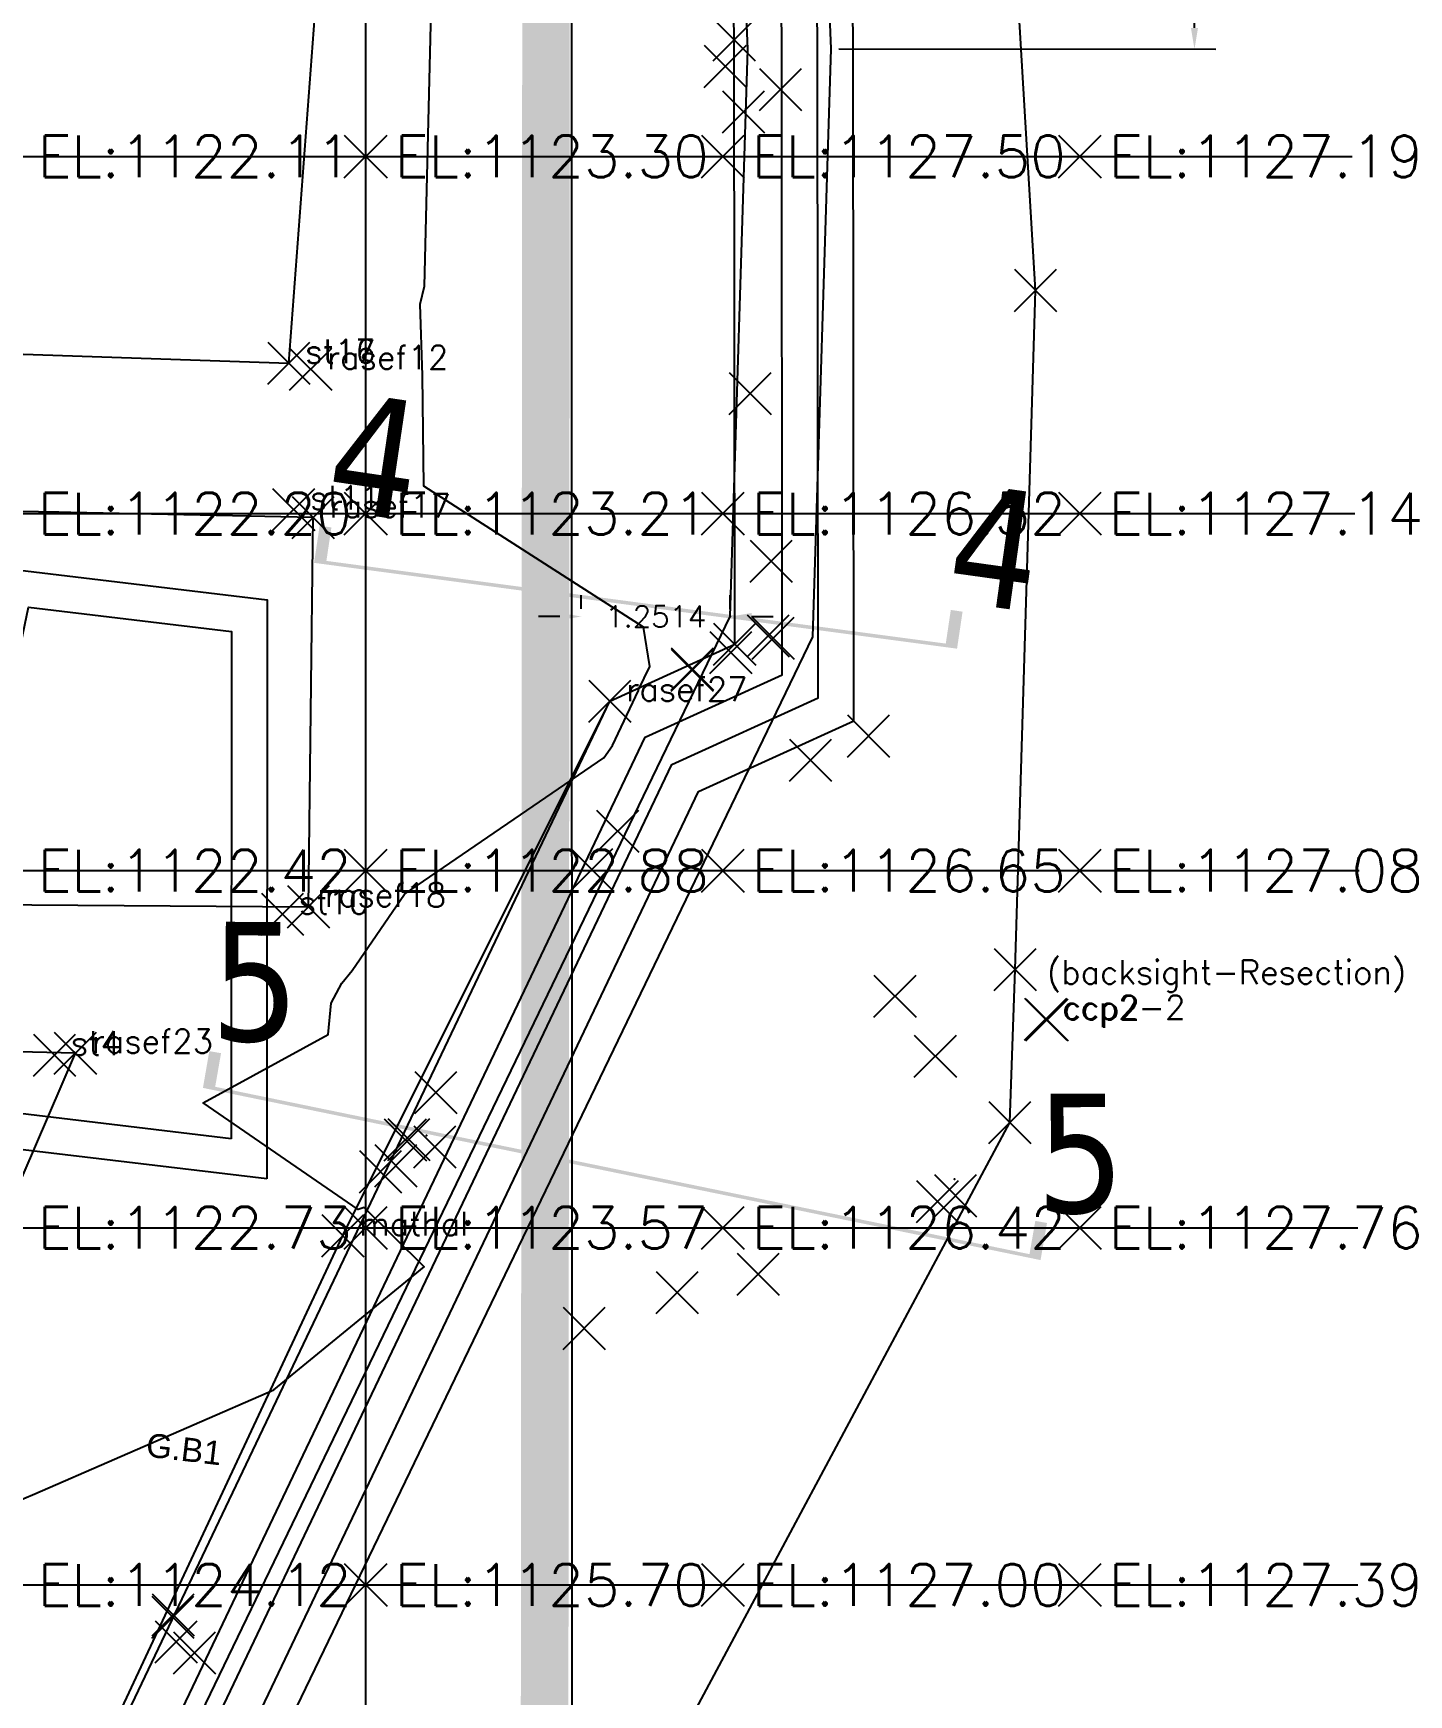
# Model space of a CAD drawing. Header units: metres. Extents: x -212 to 353974, y -37 to 356021.
# Drawn here: x 353803.37 to 353814.93, y 355927.13 to 355941.08 of the extents above; entities that cross this region are included whole.
import ezdxf
from ezdxf.enums import TextEntityAlignment as Align
from ezdxf.lldxf.tags import DXFTag

# ---------------------------------------------------------------- set-up
doc = ezdxf.new("R2010")
doc.units = ezdxf.units.M
for name, color, linetype in [('C-TOPO-MINR', 8, 'Continuous'), ('C-TOPO-TEXT', 7, 'Continuous'), ('Obs.ts.td2', 7, 'Continuous'), ('Obs.ts.td2_Mark', 7, 'Continuous'), ('Obs.ts.td2_point_desc_Mark', 7, 'Continuous'), ('P-R-WPUS', 4, 'DRAIN_PIPE'), ('S-S-BEARING WALL HATCH', 250, 'Continuous'), ('S-SYMPOLS', 6, 'Continuous'), ('S-TEXT- BEAMS', 7, 'Continuous'), ('Survey.td2', 7, 'Continuous'), ('V-NODE', 1, 'Continuous')]:
    doc.layers.add(name, color=color, linetype=linetype)
doc.styles.add('ARIAL', font='arial.ttf')
doc.styles.get("Standard").update_dxf_attribs({"font": 'simplex.shx'})
doc.styles.add('Tohama', font='tahoma.ttf')
tags = doc.linetypes.add('DRAIN_PIPE', pattern='A,0.5,-0.2,["D",Standard,S=0.1,R=0,X=-0.1,Y=-0.05],-0.2', length=0.9).pattern_tags.tags
tags[6] = DXFTag(74, 10)
doc.dimstyles.get("Standard").update_dxf_attribs({"dimtxt": 0.18, "dimasz": 0.18, "dimexe": 0.18, "dimexo": 0.0625, "dimgap": 0.09, "dimtad": 0, "dimtih": 1, "dimtoh": 1, "dimdec": 4, "dimzin": 0, "dimdsep": 46, "dimtxsty": 'Standard', "dimcen": 0.09, "dimadec": 0, "dimazin": 0, "dimtfac": 1, "dimtdec": 4, "dimtofl": 0, "dimtmove": 0, "dimatfit": 3, "dimfxl": 1, "dimtolj": 1, "dimtzin": 0, "dimarcsym": 0})

# ---------------------------------------------------------------- blocks, each defined once
blk = doc.blocks.new('*U1')
at = {"color": 0, "linetype": 'ByBlock', "lineweight": -2, "transparency": 16777216}
for p, q in [((-0.707, -0.707), (0.707, 0.707)), ((-0.707, 0.707), (0.707, -0.707))]:
    blk.add_line(p, q, dxfattribs=at)
blk = doc.blocks.new('*U144', base_point=(353811.7928, 355938.9237, 1127.1617))
at = {"layer": 'V-NODE', "lineweight": -2, "xscale": 0.25, "yscale": 0.25, "zscale": 0.25}
blk.add_blockref('*U1', (353811.7928, 355938.9237, 1127.1617), dxfattribs=at)
blk = doc.blocks.new('*U145', base_point=(353811.6216, 355933.2178, 1127.0802))
at = {"layer": 'V-NODE', "lineweight": -2, "xscale": 0.25, "yscale": 0.25, "zscale": 0.25}
blk.add_blockref('*U1', (353811.6216, 355933.2178, 1127.0802), dxfattribs=at)
blk = doc.blocks.new('*U146', base_point=(353811.5772, 355931.9329, 1127.1655))
at = {"layer": 'V-NODE', "lineweight": -2, "xscale": 0.25, "yscale": 0.25, "zscale": 0.25}
blk.add_blockref('*U1', (353811.5772, 355931.9329, 1127.1655), dxfattribs=at)
blk = doc.blocks.new('*U204', base_point=(353810.391, 355935.1797, 1127.2435))
at = {"layer": 'V-NODE', "lineweight": -2, "xscale": 0.25, "yscale": 0.25, "zscale": 0.25}
blk.add_blockref('*U1', (353810.391, 355935.1797, 1127.2435), dxfattribs=at)
blk = doc.blocks.new('*U205', base_point=(353809.9036, 355934.9765, 1127.2436))
at = {"layer": 'V-NODE', "lineweight": -2, "xscale": 0.25, "yscale": 0.25, "zscale": 0.25}
blk.add_blockref('*U1', (353809.9036, 355934.9765, 1127.2436), dxfattribs=at)
blk = doc.blocks.new('*U206', base_point=(353809.5484, 355936.0209, 1127.6139))
at = {"layer": 'V-NODE', "lineweight": -2, "xscale": 0.25, "yscale": 0.25, "zscale": 0.25}
blk.add_blockref('*U1', (353809.5484, 355936.0209, 1127.6139), dxfattribs=at)
blk = doc.blocks.new('*U207', base_point=(353809.5895, 355936.0021, 1127.5776))
at = {"layer": 'V-NODE', "lineweight": -2, "xscale": 0.25, "yscale": 0.25, "zscale": 0.25}
blk.add_blockref('*U1', (353809.5895, 355936.0021, 1127.5776), dxfattribs=at)
blk = doc.blocks.new('*U208', base_point=(353809.5726, 355936.6483, 1127.57))
at = {"layer": 'V-NODE', "lineweight": -2, "xscale": 0.25, "yscale": 0.25, "zscale": 0.25}
blk.add_blockref('*U1', (353809.5726, 355936.6483, 1127.57), dxfattribs=at)
blk = doc.blocks.new('*U209', base_point=(353809.3395, 355940.4236, 1127.7491))
at = {"layer": 'V-NODE', "lineweight": -2, "xscale": 0.25, "yscale": 0.25, "zscale": 0.25}
blk.add_blockref('*U1', (353809.3395, 355940.4236, 1127.7491), dxfattribs=at)
blk = doc.blocks.new('*U210', base_point=(353809.6515, 355940.6113, 1127.6364))
at = {"layer": 'V-NODE', "lineweight": -2, "xscale": 0.25, "yscale": 0.25, "zscale": 0.25}
blk.add_blockref('*U1', (353809.6515, 355940.6113, 1127.6364), dxfattribs=at)
blk = doc.blocks.new('*U234', base_point=(353809.2609, 355941.0275, 1127.3564))
at = {"layer": 'V-NODE', "lineweight": -2, "xscale": 0.25, "yscale": 0.25, "zscale": 0.25}
blk.add_blockref('*U1', (353809.2609, 355941.0275, 1127.3564), dxfattribs=at)
blk = doc.blocks.new('*U235', base_point=(353809.1873, 355940.8055, 1127.3551))
at = {"layer": 'V-NODE', "lineweight": -2, "xscale": 0.25, "yscale": 0.25, "zscale": 0.25}
blk.add_blockref('*U1', (353809.1873, 355940.8055, 1127.3551), dxfattribs=at)
blk = doc.blocks.new('*U236', base_point=(353809.3954, 355938.0579, 1127.7183))
at = {"layer": 'V-NODE', "lineweight": -2, "xscale": 0.25, "yscale": 0.25, "zscale": 0.25}
blk.add_blockref('*U1', (353809.3954, 355938.0579, 1127.7183), dxfattribs=at)
blk = doc.blocks.new('*U237', base_point=(353809.2661, 355935.9506, 1127.6733))
at = {"layer": 'V-NODE', "lineweight": -2, "xscale": 0.25, "yscale": 0.25, "zscale": 0.25}
blk.add_blockref('*U1', (353809.2661, 355935.9506, 1127.6733), dxfattribs=at)
blk = doc.blocks.new('*U238', base_point=(353809.233, 355935.8819, 1127.6572))
at = {"layer": 'V-NODE', "lineweight": -2, "xscale": 0.25, "yscale": 0.25, "zscale": 0.25}
blk.add_blockref('*U1', (353809.233, 355935.8819, 1127.6572), dxfattribs=at)
blk = doc.blocks.new('*U239', base_point=(353808.9081, 355935.7327, 1126.2094))
at = {"layer": 'V-NODE', "lineweight": -2, "xscale": 0.25, "yscale": 0.25, "zscale": 0.25}
blk.add_blockref('*U1', (353808.9081, 355935.7327, 1126.2094), dxfattribs=at)
blk = doc.blocks.new('*U240', base_point=(353808.91, 355935.7431, 1126.2146))
at = {"layer": 'V-NODE', "lineweight": -2, "xscale": 0.25, "yscale": 0.25, "zscale": 0.25}
blk.add_blockref('*U1', (353808.91, 355935.7431, 1126.2146), dxfattribs=at)
blk = doc.blocks.new('*U241', base_point=(353808.2826, 355934.3812, 1126.2718))
at = {"layer": 'V-NODE', "lineweight": -2, "xscale": 0.25, "yscale": 0.25, "zscale": 0.25}
blk.add_blockref('*U1', (353808.2826, 355934.3812, 1126.2718), dxfattribs=at)
blk = doc.blocks.new('*U242', base_point=(353808.0658, 355934.0591, 1126.3212))
at = {"layer": 'V-NODE', "lineweight": -2, "xscale": 0.25, "yscale": 0.25, "zscale": 0.25}
blk.add_blockref('*U1', (353808.0658, 355934.0591, 1126.3212), dxfattribs=at)
blk = doc.blocks.new('*U243', base_point=(353806.7547, 355932.1844, 1126.272))
at = {"layer": 'V-NODE', "lineweight": -2, "xscale": 0.25, "yscale": 0.25, "zscale": 0.25}
blk.add_blockref('*U1', (353806.7547, 355932.1844, 1126.272), dxfattribs=at)
blk = doc.blocks.new('*U244', base_point=(353806.4992, 355931.7885, 1126.1866))
at = {"layer": 'V-NODE', "lineweight": -2, "xscale": 0.25, "yscale": 0.25, "zscale": 0.25}
blk.add_blockref('*U1', (353806.4992, 355931.7885, 1126.1866), dxfattribs=at)
blk = doc.blocks.new('*U245', base_point=(353806.5276, 355931.7909, 1126.2052))
at = {"layer": 'V-NODE', "lineweight": -2, "xscale": 0.25, "yscale": 0.25, "zscale": 0.25}
blk.add_blockref('*U1', (353806.5276, 355931.7909, 1126.2052), dxfattribs=at)
blk = doc.blocks.new('*U246', base_point=(353806.7464, 355931.7289, 1126.1852))
at = {"layer": 'V-NODE', "lineweight": -2, "xscale": 0.25, "yscale": 0.25, "zscale": 0.25}
blk.add_blockref('*U1', (353806.7464, 355931.7289, 1126.1852), dxfattribs=at)
blk = doc.blocks.new('*U247', base_point=(353806.42, 355931.5707, 1125.6579))
at = {"layer": 'V-NODE', "lineweight": -2, "xscale": 0.25, "yscale": 0.25, "zscale": 0.25}
blk.add_blockref('*U1', (353806.42, 355931.5707, 1125.6579), dxfattribs=at)
blk = doc.blocks.new('*U248', base_point=(353806.2893, 355931.5201, 1125.6336))
at = {"layer": 'V-NODE', "lineweight": -2, "xscale": 0.25, "yscale": 0.25, "zscale": 0.25}
blk.add_blockref('*U1', (353806.2893, 355931.5201, 1125.6336), dxfattribs=at)
blk = doc.blocks.new('*U249', base_point=(353804.5484, 355927.7967, 1125.6386))
at = {"layer": 'V-NODE', "lineweight": -2, "xscale": 0.25, "yscale": 0.25, "zscale": 0.25}
blk.add_blockref('*U1', (353804.5484, 355927.7967, 1125.6386), dxfattribs=at)
blk = doc.blocks.new('*U250', base_point=(353804.5445, 355927.7783, 1125.6448))
at = {"layer": 'V-NODE', "lineweight": -2, "xscale": 0.25, "yscale": 0.25, "zscale": 0.25}
blk.add_blockref('*U1', (353804.5445, 355927.7783, 1125.6448), dxfattribs=at)
blk = doc.blocks.new('*U251', base_point=(353804.7267, 355927.4773, 1125.4253))
at = {"layer": 'V-NODE', "lineweight": -2, "xscale": 0.25, "yscale": 0.25, "zscale": 0.25}
blk.add_blockref('*U1', (353804.7267, 355927.4773, 1125.4253), dxfattribs=at)
blk = doc.blocks.new('*U252', base_point=(353804.5727, 355927.5699, 1125.0942))
at = {"layer": 'V-NODE', "lineweight": -2, "xscale": 0.25, "yscale": 0.25, "zscale": 0.25}
blk.add_blockref('*U1', (353804.5727, 355927.5699, 1125.0942), dxfattribs=at)
blk = doc.blocks.new('*U271', base_point=(353808.001, 355930.2043, 1126.2101))
at = {"layer": 'V-NODE', "lineweight": -2, "xscale": 0.25, "yscale": 0.25, "zscale": 0.25}
blk.add_blockref('*U1', (353808.001, 355930.2043, 1126.2101), dxfattribs=at)
blk = doc.blocks.new('*U272', base_point=(353808.7822, 355930.5055, 1126.3197))
at = {"layer": 'V-NODE', "lineweight": -2, "xscale": 0.25, "yscale": 0.25, "zscale": 0.25}
blk.add_blockref('*U1', (353808.7822, 355930.5055, 1126.3197), dxfattribs=at)
blk = doc.blocks.new('*U273', base_point=(353809.4636, 355930.6585, 1126.4679))
at = {"layer": 'V-NODE', "lineweight": -2, "xscale": 0.25, "yscale": 0.25, "zscale": 0.25}
blk.add_blockref('*U1', (353809.4636, 355930.6585, 1126.4679), dxfattribs=at)
blk = doc.blocks.new('*U274', base_point=(353810.952, 355932.4903, 1127.0932))
at = {"layer": 'V-NODE', "lineweight": -2, "xscale": 0.25, "yscale": 0.25, "zscale": 0.25}
blk.add_blockref('*U1', (353810.952, 355932.4903, 1127.0932), dxfattribs=at)
blk = doc.blocks.new('*U275', base_point=(353810.613, 355932.9939, 1127.1465))
at = {"layer": 'V-NODE', "lineweight": -2, "xscale": 0.25, "yscale": 0.25, "zscale": 0.25}
blk.add_blockref('*U1', (353810.613, 355932.9939, 1127.1465), dxfattribs=at)
blk = doc.blocks.new('*U276', base_point=(353810.9705, 355931.2691, 1127.8021))
at = {"layer": 'V-NODE', "lineweight": -2, "xscale": 0.25, "yscale": 0.25, "zscale": 0.25}
blk.add_blockref('*U1', (353810.9705, 355931.2691, 1127.8021), dxfattribs=at)
blk = doc.blocks.new('*U277', base_point=(353811.1206, 355931.3188, 1127.8093))
at = {"layer": 'V-NODE', "lineweight": -2, "xscale": 0.25, "yscale": 0.25, "zscale": 0.25}
blk.add_blockref('*U1', (353811.1206, 355931.3188, 1127.8093), dxfattribs=at)
blk = doc.blocks.new('*U917', base_point=(353803.5516, 355932.4997, 1122.5971))
at = {"layer": 'V-NODE', "lineweight": -2, "xscale": 0.25, "yscale": 0.25, "zscale": 0.25}
blk.add_blockref('*U1', (353803.5516, 355932.4997, 1122.5971), dxfattribs=at)
blk = doc.blocks.new('*U923', base_point=(353805.4666, 355933.6838, 1122.5696))
at = {"layer": 'V-NODE', "lineweight": -2, "xscale": 0.25, "yscale": 0.25, "zscale": 0.25}
blk.add_blockref('*U1', (353805.4666, 355933.6838, 1122.5696), dxfattribs=at)
blk = doc.blocks.new('*U924', base_point=(353805.561, 355937.0829, 1122.5533))
at = {"layer": 'V-NODE', "lineweight": -2, "xscale": 0.25, "yscale": 0.25, "zscale": 0.25}
blk.add_blockref('*U1', (353805.561, 355937.0829, 1122.5533), dxfattribs=at)
blk = doc.blocks.new('*U929', base_point=(353805.5212, 355938.3119, 1122.5179))
at = {"layer": 'V-NODE', "lineweight": -2, "xscale": 0.25, "yscale": 0.25, "zscale": 0.25}
blk.add_blockref('*U1', (353805.5212, 355938.3119, 1122.5179), dxfattribs=at)
blk = doc.blocks.new('*U930', base_point=(353805.5195, 355938.3111, 1122.5179))
at = {"layer": 'V-NODE', "lineweight": -2, "xscale": 0.25, "yscale": 0.25, "zscale": 0.25}
blk.add_blockref('*U1', (353805.5195, 355938.3111, 1122.5179), dxfattribs=at)
blk = doc.blocks.new('*U956', base_point=(353805.7035, 355938.2611, 1122.7299))
at = {"layer": 'V-NODE', "lineweight": -2, "xscale": 0.25, "yscale": 0.25, "zscale": 0.25}
blk.add_blockref('*U1', (353805.7035, 355938.2611, 1122.7299), dxfattribs=at)
blk = doc.blocks.new('*U961', base_point=(353805.7249, 355937.0147, 1122.7411))
at = {"layer": 'V-NODE', "lineweight": -2, "xscale": 0.25, "yscale": 0.25, "zscale": 0.25}
blk.add_blockref('*U1', (353805.7249, 355937.0147, 1122.7411), dxfattribs=at)
blk = doc.blocks.new('*U962', base_point=(353805.6858, 355933.7462, 1122.8119))
at = {"layer": 'V-NODE', "lineweight": -2, "xscale": 0.25, "yscale": 0.25, "zscale": 0.25}
blk.add_blockref('*U1', (353805.6858, 355933.7462, 1122.8119), dxfattribs=at)
blk = doc.blocks.new('*U967', base_point=(353803.7264, 355932.5161, 1122.8199))
at = {"layer": 'V-NODE', "lineweight": -2, "xscale": 0.25, "yscale": 0.25, "zscale": 0.25}
blk.add_blockref('*U1', (353803.7264, 355932.5161, 1122.8199), dxfattribs=at)
blk = doc.blocks.new('*U971', base_point=(353808.2168, 355935.473, 1122.8254))
at = {"layer": 'V-NODE', "lineweight": -2, "xscale": 0.25, "yscale": 0.25, "zscale": 0.25}
blk.add_blockref('*U1', (353808.2168, 355935.473, 1122.8254), dxfattribs=at)
blk = doc.blocks.new('*U977', base_point=(353805.9745, 355930.9827, 1122.8781))
at = {"layer": 'V-NODE', "lineweight": -2, "xscale": 0.25, "yscale": 0.25, "zscale": 0.25}
blk.add_blockref('*U1', (353805.9745, 355930.9827, 1122.8781), dxfattribs=at)
blk = doc.blocks.new('*U982', base_point=(353811.89, 355932.796, 1127.05))
at = {"layer": 'V-NODE', "lineweight": -2, "xscale": 0.25, "yscale": 0.25, "zscale": 0.25}
blk.add_blockref('*U1', (353811.89, 355932.796, 1127.05), dxfattribs=at)
blk = doc.blocks.new('*U983', base_point=(353811.8791, 355932.8003, 1126.6411))
at = {"layer": 'V-NODE', "lineweight": -2, "xscale": 0.25, "yscale": 0.25, "zscale": 0.25}
blk.add_blockref('*U1', (353811.8791, 355932.8003, 1126.6411), dxfattribs=at)
blk = doc.blocks.new('*D1145')
at = {"color": 0, "lineweight": -2, "transparency": 16777216}
for p, q in [((353808.072, 355976.125), (353813.345, 355976.119)), ((353813.165, 355975.94), (353813.148, 355958.9)), ((353813.129, 355941.129), (353813.147, 355958.17)), ((353810.14, 355940.953), (353813.309, 355940.949))]:
    blk.add_line(p, q, dxfattribs=at)
at = {"color": 0, "transparency": 16777216}
for points in [[(353813.135, 355975.94), (353813.195, 355975.94), (353813.165, 355976.12)], [(353813.099, 355941.129), (353813.159, 355941.129), (353813.129, 355940.949)]]:
    blk.add_solid(points, dxfattribs=at)
at = {"color": 5, "transparency": 16777216, "insert": (353813.147, 355958.535), "char_height": 0.55, "attachment_point": 5}
blk.add_mtext('\\A1;35.1702', dxfattribs=at)
blk = doc.blocks.new('*D1148')
at = {"color": 0, "lineweight": -2, "transparency": 16777216}
for p, q in [((353807.977, 355936.247), (353807.977, 355936.364)), ((353809.228, 355936.246), (353809.228, 355936.363)), ((353807.797, 355936.184), (353807.617, 355936.184)), ((353809.408, 355936.183), (353809.588, 355936.183))]:
    blk.add_line(p, q, dxfattribs=at)
at = {"color": 0, "transparency": 16777216}
for points in [[(353807.797, 355936.214), (353807.797, 355936.154), (353807.977, 355936.184)], [(353809.408, 355936.213), (353809.408, 355936.153), (353809.228, 355936.183)]]:
    blk.add_solid(points, dxfattribs=at)
at = {"color": 0, "transparency": 16777216, "insert": (353808.603, 355936.184), "char_height": 0.18, "attachment_point": 5}
blk.add_mtext('\\A1;1.2514', dxfattribs=at)

msp = doc.modelspace()

# ---------------------------------------------------------------- hatches: boundary and pattern name
at = {"layer": 'S-S-BEARING WALL HATCH'}
h = msp.add_hatch(color=256, dxfattribs=at)
h.dxf.hatch_style = 1
h.paths.add_polyline_path([(353807.46843, 355926.05083), (353807.86843, 355926.05045), (353807.9098, 355976.03618), (353801.11524, 355976.84743), (353801.07967, 355976.54955), (353807.50959, 355975.78183)])

# ---------------------------------------------------------------- linework, layer by layer
at = {"color": 7, "true_color": 0xffffff}
for p, q in [((353806.16579, 355918.50929, 1117.80735), (353806.16579, 355980.7519, 1121.68899)), ((353771.79156, 355940.04908, 1117.51445), (353814.45299, 355940.04908, 1130.30959)), ((353772.47558, 355937.04908, 1117.7196), (353814.47718, 355937.04908, 1130.31684)), ((353773.1596, 355934.04908, 1117.92476), (353814.51346, 355934.04908, 1130.32772)), ((353773.84361, 355931.04908, 1118.12991), (353814.50137, 355931.04908, 1130.3241)), ((353774.52763, 355928.04908, 1118.33506), (353814.50137, 355928.04908, 1130.3241))]:
    msp.add_line(p, q, dxfattribs=at)
at = {"color": 3, "elevation": 1122.6237}
msp.add_lwpolyline([(353802.40892, 355929.66842), (353800.05302, 355923.98442), (353798.95544, 355921.43629), (353798.37169, 355920.08105), (353797.87481, 355917.62718), (353798.72105, 355914.27362), (353799.69808, 355913.33266), (353803.65205, 355916.74323), (353805.93102, 355921.30639), (353808.23619, 355925.688), (353811.57722, 355931.93288), (353811.62164, 355933.21776), (353811.79283, 355938.92371), (353811.31452, 355946.97907), (353811.28212, 355954.63097), (353812.12652, 355976.01194), (353813.14102, 355978.94756), (353812.99855, 355981.85478), (353812.12789, 355983.60794), (353808.90691, 355985.91625), (353798.49971, 355987.04219), (353791.68017, 355988.31221)], dxfattribs=at)
at = {"color": 4}
msp.add_lwpolyline([(353807.89031, 355976.04685), (353807.89701, 355925.79346)], dxfattribs=at)
at = {"color": 2}
for points, elevation in [([(353800.01797, 355917.52776), (353800.90568, 355919.84874), (353803.63661, 355924.5921), (353809.22856, 355936.1838), (353809.37661, 355940.94915), (353808.92927, 355951.87852), (353808.72376, 355974.87335)], 1124.1153), ([(353800.67178, 355917.2777), (353801.53981, 355919.54722), (353804.25599, 355924.26496), (353809.92361, 355936.01351), (353810.07706, 355940.9526), (353809.62914, 355951.89596), (353809.42373, 355974.8796)], 1124.1153), ([(353800.4618, 355919.20311), (353808.21683, 355935.47302), (353809.26609, 355935.95058), (353809.26091, 355941.02754), (353809.14228, 355950.13314), (353808.974, 355958.13385), (353809.18957, 355965.08418)], 1123.0937), ([(353800.82288, 355919.031), (353808.51519, 355935.16933), (353809.66635, 355935.69327), (353809.66091, 355941.03034), (353809.54223, 355950.13995), (353809.37413, 355958.13186), (353809.58938, 355965.07178)], 1123.0937)]:
    msp.add_lwpolyline(points, dxfattribs=dict(at, elevation=elevation))
at = {"color": 6, "elevation": 1123.0937}
for points in [[(353801.09369, 355918.90192), (353808.73897, 355934.94157), (353809.96655, 355935.50029), (353809.96091, 355941.03245), (353809.84219, 355950.14506), (353809.67423, 355958.13036), (353809.88923, 355965.06248)], [(353801.3645, 355918.77284), (353808.96274, 355934.71381), (353810.26675, 355935.30731), (353810.26091, 355941.03456), (353810.14215, 355950.15017), (353809.97433, 355958.12886), (353810.18909, 355965.05318)]]:
    msp.add_lwpolyline(points, dxfattribs=at)
at = {"color": 252, "true_color": 0x939598}
for points, elevation in [([(353798.37169, 355920.08105), (353801.73435, 355927.88779), (353803.72638, 355932.51607), (353798.40973, 355932.63871), (353797.91284, 355932.65018), (353797.6764, 355932.69918), (353797.65843, 355932.86972), (353797.58329, 355933.02534), (353797.6764, 355933.29918), (353797.81242, 355933.57267), (353798.22121, 355933.67975), (353798.7089, 355933.79495), (353805.68581, 355933.74621), (353805.72493, 355937.01467), (353798.11914, 355937.17187), (353797.56029, 355937.51211), (353797.67476, 355938.05617), (353798.40631, 355938.39955), (353800.30967, 355938.48746), (353805.52121, 355938.31188), (353805.75662, 355941.45014)], 1123.0489), ([(353800.4618, 355919.20311), (353805.97447, 355930.98273), (353808.21683, 355935.47302)], 1123.0937)]:
    msp.add_lwpolyline(points, dxfattribs=dict(at, elevation=elevation))
at = {"color": 6}
for p in [(353809.22856, 355936.1838, 1127.6669), (353809.22856, 355936.1838, 1127.6669), (353806.67813, 355931.82315, 1126.1934), (353806.67813, 355931.82315, 1126.1934)]:
    msp.add_point(p, dxfattribs=at)
at = {"color": 3}
msp.add_point((353811.11365, 355931.45734, 1127.8103), dxfattribs=at)
msp.add_point((353811.11365, 355931.45734, 1127.8103), dxfattribs=at)
msp.add_point((353811.11365, 355931.45734, 1127.8103), dxfattribs=at)
at = {"color": 4}
msp.add_point((353811.11365, 355931.45734, 1127.8103), dxfattribs=at)
at = {"layer": 'C-TOPO-MINR', "color": 8, "linetype": 'Continuous', "lineweight": -3, "elevation": 1124, "flags": 128}
msp.add_lwpolyline([(353803.20185, 355928.73562), (353803.38558, 355928.81397), (353805.39492, 355929.68787), (353806.65683, 355930.72061), (353806.1543, 355931.22001), (353806.10267, 355931.2015), (353804.80131, 355932.09837), (353805.85067, 355932.6737), (353805.87496, 355932.93427), (353805.96425, 355933.10452), (353806.05283, 355933.20992), (353806.49157, 355933.85213), (353808.16606, 355934.99793), (353808.23923, 355935.10089), (353808.45675, 355935.56314), (353808.45704, 355935.56661), (353808.55245, 355935.76396), (353808.49974, 355936.09354), (353806.65329, 355937.27856), (353806.6435, 355938.20936), (353806.62358, 355938.80832), (353806.66017, 355938.9598), (353806.71488, 355941.27005)], dxfattribs=at)
at = {"layer": 'C-TOPO-TEXT', "color": 6, "linetype": 'Continuous', "lineweight": -3}
for p, q in [((353805.98618, 355939.86947, 1123.29724), (353806.34539, 355940.22868, 1123.29724)), ((353805.98618, 355940.22868, 1123.29724), (353806.34539, 355939.86947, 1123.29724)), ((353808.98618, 355939.86947, 1127.4971), (353809.34539, 355940.22868, 1127.4971)), ((353808.98618, 355940.22868, 1127.4971), (353809.34539, 355939.86947, 1127.4971)), ((353811.98618, 355939.86947, 1127.19055), (353812.34539, 355940.22868, 1127.19055)), ((353811.98618, 355940.22868, 1127.19055), (353812.34539, 355939.86947, 1127.19055)), ((353805.98618, 355936.86947, 1123.20579), (353806.34539, 355937.22868, 1123.20579)), ((353805.98618, 355937.22868, 1123.20579), (353806.34539, 355936.86947, 1123.20579)), ((353808.98618, 355936.86947, 1126.51672), (353809.34539, 355937.22868, 1126.51672)), ((353808.98618, 355937.22868, 1126.51672), (353809.34539, 355936.86947, 1126.51672)), ((353811.98618, 355936.86947, 1127.14104), (353812.34539, 355937.22868, 1127.14104)), ((353811.98618, 355937.22868, 1127.14104), (353812.34539, 355936.86947, 1127.14104)), ((353805.98618, 355933.86947, 1122.88007), (353806.34539, 355934.22868, 1122.88007)), ((353805.98618, 355934.22868, 1122.88007), (353806.34539, 355933.86947, 1122.88007)), ((353808.98618, 355933.86947, 1126.6484), (353809.34539, 355934.22868, 1126.6484)), ((353808.98618, 355934.22868, 1126.6484), (353809.34539, 355933.86947, 1126.6484)), ((353811.98618, 355933.86947, 1127.08448), (353812.34539, 355934.22868, 1127.08448)), ((353811.98618, 355934.22868, 1127.08448), (353812.34539, 355933.86947, 1127.08448)), ((353805.98618, 355930.86947, 1123.56979), (353806.34539, 355931.22868, 1123.56979)), ((353805.98618, 355931.22868, 1123.56979), (353806.34539, 355930.86947, 1123.56979)), ((353808.98618, 355930.86947, 1126.4225), (353809.34539, 355931.22868, 1126.4225)), ((353808.98618, 355931.22868, 1126.4225), (353809.34539, 355930.86947, 1126.4225)), ((353811.98618, 355930.86947, 1127.76471), (353812.34539, 355931.22868, 1127.76471)), ((353811.98618, 355931.22868, 1127.76471), (353812.34539, 355930.86947, 1127.76471)), ((353805.98618, 355927.86947, 1125.69901), (353806.34539, 355928.22868, 1125.69901)), ((353805.98618, 355928.22868, 1125.69901), (353806.34539, 355927.86947, 1125.69901)), ((353808.98618, 355927.86947, 1126.99852), (353809.34539, 355928.22868, 1126.99852)), ((353808.98618, 355928.22868, 1126.99852), (353809.34539, 355927.86947, 1126.99852)), ((353811.98618, 355927.86947, 1127.389), (353812.34539, 355928.22868, 1127.389)), ((353811.98618, 355928.22868, 1127.389), (353812.34539, 355927.86947, 1127.389))]:
    msp.add_line(p, q, dxfattribs=at)
at = {"layer": 'Obs.ts.td2'}
for p in [(353805.51954, 355938.31114, 1122.5179), (353805.52121, 355938.31188, 1122.5179), (353805.70355, 355938.2611, 1122.7299), (353805.56096, 355937.08294, 1122.5533), (353805.72493, 355937.01467, 1122.7411), (353808.21683, 355935.47302, 1122.8254), (353805.46663, 355933.68379, 1122.5696), (353805.68581, 355933.74621, 1122.8119), (353811.87911, 355932.80033, 1126.6411), (353811.89, 355932.796, 1127.05), (353803.55158, 355932.49975, 1122.5971), (353803.72638, 355932.51607, 1122.8199), (353805.97447, 355930.98273, 1122.8781)]:
    msp.add_point(p, dxfattribs=at)
at = {"layer": 'P-R-WPUS', "linetype": 'ByBlock'}
for points in [[(353805.33523, 355931.45879), (353802.10849, 355931.84406), (353803.09658, 355936.59241), (353805.33926, 355936.32464)], [(353805.03551, 355931.79671), (353802.46884, 355932.10317), (353803.33423, 355936.2619), (353805.03903, 355936.05835)]]:
    msp.add_lwpolyline(points, close=True, dxfattribs=at)
at = {"layer": 'S-SYMPOLS'}
for points, elevation in [([(353805.82834, 355936.93944, 0.1, 0.1, 0), (353805.78404, 355936.64273, 0.03, 0.03, 0), (353811.08697, 355935.93502, 0.1, 0.1, 0), (353811.13126, 355936.23173, 0.1, 0.1, 0)], 1124.1153), ([(353804.9013, 355932.52409, 0.1, 0.1, 0), (353804.8499, 355932.22852, 0.03, 0.03, 0), (353811.78945, 355930.8022, 0.1, 0.1, 0), (353811.84085, 355931.09777, 0.1, 0.1, 0)], 1126.1934)]:
    msp.add_lwpolyline(points, format="xyseb", dxfattribs=dict(at, elevation=elevation))
at = {"layer": 'Survey.td2'}
for p in [(353809.26091, 355941.02754, 1127.3564), (353809.18732, 355940.80549, 1127.3551), (353809.65147, 355940.61129, 1127.6364), (353809.33946, 355940.42356, 1127.7491), (353811.79283, 355938.92371, 1127.1617), (353809.39536, 355938.05793, 1127.7183), (353809.57263, 355936.64835, 1127.57), (353809.26609, 355935.95058, 1127.6733), (353809.54836, 355936.02091, 1127.6139), (353809.58951, 355936.00208, 1127.5776), (353809.23296, 355935.88185, 1127.6572), (353808.90813, 355935.73274, 1126.2094), (353808.91003, 355935.74307, 1126.2146), (353810.39096, 355935.17968, 1127.2435), (353809.90358, 355934.97645, 1127.2436), (353808.28263, 355934.38119, 1126.2718), (353808.06578, 355934.0591, 1126.3212), (353811.62164, 355933.21776, 1127.0802), (353810.61296, 355932.99386, 1127.1465), (353810.95202, 355932.49027, 1127.0932), (353806.75467, 355932.18439, 1126.272), (353811.57722, 355931.93288, 1127.1655), (353806.49917, 355931.78846, 1126.1866), (353806.52759, 355931.79087, 1126.2052), (353806.74641, 355931.72889, 1126.1852), (353806.28927, 355931.52009, 1125.6336), (353806.42001, 355931.57074, 1125.6579), (353811.12064, 355931.31877, 1127.8093), (353810.9705, 355931.26911, 1127.8021), (353809.46357, 355930.65851, 1126.4679), (353808.78224, 355930.50548, 1126.3197), (353808.001, 355930.20433, 1126.2101), (353804.54446, 355927.77826, 1125.6448), (353804.54839, 355927.7967, 1125.6386), (353804.57274, 355927.56988, 1125.0942), (353804.72667, 355927.4773, 1125.4253)]:
    msp.add_point(p, dxfattribs=at)

# ---------------------------------------------------------------- block references
at = {"layer": 'V-NODE'}
for name, p in [('*U234', (353809.2609, 355941.0275, 1127.3564)), ('*U235', (353809.1873, 355940.8055, 1127.3551)), ('*U210', (353809.6515, 355940.6113, 1127.6364)), ('*U209', (353809.3395, 355940.4236, 1127.7491)), ('*U144', (353811.7928, 355938.9237, 1127.1617)), ('*U930', (353805.5195, 355938.3111, 1122.5179)), ('*U929', (353805.5212, 355938.3119, 1122.5179)), ('*U956', (353805.7035, 355938.2611, 1122.7299)), ('*U236', (353809.3954, 355938.0579, 1127.7183)), ('*U924', (353805.561, 355937.0829, 1122.5533)), ('*U961', (353805.7249, 355937.0147, 1122.7411)), ('*U208', (353809.5726, 355936.6483, 1127.57)), ('*U206', (353809.5484, 355936.0209, 1127.6139)), ('*U238', (353809.233, 355935.8819, 1127.6572)), ('*U237', (353809.2661, 355935.9506, 1127.6733)), ('*U207', (353809.5895, 355936.0021, 1127.5776)), ('*U239', (353808.9081, 355935.7327, 1126.2094)), ('*U240', (353808.91, 355935.7431, 1126.2146)), ('*U971', (353808.2168, 355935.473, 1122.8254)), ('*U204', (353810.391, 355935.1797, 1127.2435)), ('*U205', (353809.9036, 355934.9765, 1127.2436)), ('*U241', (353808.2826, 355934.3812, 1126.2718)), ('*U242', (353808.0658, 355934.0591, 1126.3212)), ('*U923', (353805.4666, 355933.6838, 1122.5696)), ('*U962', (353805.6858, 355933.7462, 1122.8119)), ('*U145', (353811.6216, 355933.2178, 1127.0802)), ('*U275', (353810.613, 355932.9939, 1127.1465)), ('*U983', (353811.8791, 355932.8003, 1126.6411)), ('*U982', (353811.89, 355932.796, 1127.05)), ('*U917', (353803.5516, 355932.4997, 1122.5971)), ('*U967', (353803.7264, 355932.5161, 1122.8199)), ('*U274', (353810.952, 355932.4903, 1127.0932)), ('*U243', (353806.7547, 355932.1844, 1126.272)), ('*U146', (353811.5772, 355931.9329, 1127.1655)), ('*U244', (353806.4992, 355931.7885, 1126.1866)), ('*U245', (353806.5276, 355931.7909, 1126.2052)), ('*U246', (353806.7464, 355931.7289, 1126.1852)), ('*U247', (353806.42, 355931.5707, 1125.6579)), ('*U248', (353806.2893, 355931.5201, 1125.6336)), ('*U276', (353810.9705, 355931.2691, 1127.8021)), ('*U277', (353811.1206, 355931.3188, 1127.8093)), ('*U977', (353805.9745, 355930.9827, 1122.8781)), ('*U273', (353809.4636, 355930.6585, 1126.4679)), ('*U272', (353808.7822, 355930.5055, 1126.3197)), ('*U271', (353808.001, 355930.2043, 1126.2101)), ('*U250', (353804.5445, 355927.7783, 1125.6448)), ('*U249', (353804.5484, 355927.7967, 1125.6386)), ('*U252', (353804.5727, 355927.5699, 1125.0942)), ('*U251', (353804.7267, 355927.4773, 1125.4253))]:
    msp.add_blockref(name, p, dxfattribs=at)

# ---------------------------------------------------------------- texts
at = {"layer": 'C-TOPO-TEXT', "color": 7, "linetype": 'Continuous', "lineweight": -3, "char_height": 0.35, "attachment_point": 4}
for s, insert in [('EL:1122.11', (353803.40889, 355940.04908, 1122.11257)), ('EL:1123.30', (353806.40889, 355940.04908, 1123.29724)), ('EL:1127.50', (353809.40889, 355940.04908, 1127.4971)), ('EL:1127.19', (353812.40889, 355940.04908, 1127.19055)), ('EL:1122.20', (353803.40889, 355937.04908, 1122.19948)), ('EL:1123.21', (353806.40889, 355937.04908, 1123.20579)), ('EL:1126.52', (353809.40889, 355937.04908, 1126.51672)), ('EL:1127.14', (353812.40889, 355937.04908, 1127.14104)), ('EL:1122.42', (353803.40889, 355934.04908, 1122.42383)), ('EL:1122.88', (353806.40889, 355934.04908, 1122.88007)), ('EL:1126.65', (353809.40889, 355934.04908, 1126.6484)), ('EL:1127.08', (353812.40889, 355934.04908, 1127.08448)), ('EL:1122.73', (353803.40889, 355931.04908, 1122.72537)), ('EL:1123.57', (353806.40889, 355931.04908, 1123.56979)), ('EL:1126.42', (353809.40889, 355931.04908, 1126.4225)), ('EL:1127.76', (353812.40889, 355931.04908, 1127.76471)), ('EL:1124.12', (353803.40889, 355928.04908, 1124.11948)), ('EL:1125.70', (353806.40889, 355928.04908, 1125.69901)), ('EL:1127.00', (353809.40889, 355928.04908, 1126.99852)), ('EL:1127.39', (353812.40889, 355928.04908, 1127.389))]:
    msp.add_mtext(s, dxfattribs=dict(at, insert=insert))
at = {"layer": 'Obs.ts.td2_Mark'}
for s, p in [(' st17', (353805.51954, 355938.31114, 1122.5179)), (' st16', (353805.52121, 355938.31188, 1122.5179)), (' rasef12', (353805.70355, 355938.2611, 1122.7299)), (' st11', (353805.56096, 355937.08294, 1122.5533)), (' rasef17', (353805.72493, 355937.01467, 1122.7411)), (' rasef27', (353808.21683, 355935.47302, 1122.8254)), (' st10', (353805.46663, 355933.68379, 1122.5696)), (' rasef18', (353805.68581, 355933.74621, 1122.8119)), (' ccp2-2', (353811.87911, 355932.80033, 1126.6411)), (' ccp2', (353811.89, 355932.796, 1127.05)), (' st4', (353803.55158, 355932.49975, 1122.5971)), (' rasef23', (353803.72638, 355932.51607, 1122.8199)), (' mathal', (353805.97447, 355930.98273, 1122.8781))]:
    msp.add_text(s, height=0.2, dxfattribs=at).set_placement(p)
at = {"layer": 'Obs.ts.td2_point_desc_Mark'}
msp.add_text('(backsight-Resection)', height=0.2, dxfattribs=at).set_placement((353811.89, 355933.096, 1127.05))
at = {"layer": 'S-SYMPOLS', "style": 'Tohama'}
for s, rotation, p in [('4', 351.57731, (353805.80412, 355937.09171, 1124.1153)), ('4', 352.06957, (353811.02004, 355936.32179, 1124.1153)), ('5', 359.720063, (353804.8588, 355932.6199, 1126.1934)), ('5', 0.212323, (353811.79778, 355931.17442, 1126.1934))]:
    msp.add_text(s, height=1, rotation=rotation, dxfattribs=at).set_placement(p)
at = {"layer": 'S-TEXT- BEAMS', "ltscale": 0.05, "style": 'ARIAL'}
msp.add_text('G.B1', height=0.200002, rotation=353.191218, dxfattribs=at).set_placement((353804.32479, 355929.2274), align=Align.MIDDLE_LEFT)

# ---------------------------------------------------------------- dimensions: what is measured, and where the dimension line sits
at = {"color": 55}
dim = msp.add_linear_dim(base=(353813.12894, 355940.94943, 0.33976), p1=(353808.00987, 355976.12494), p2=(353810.07706, 355940.9526, 1124.1153), angle=89.940462, dimstyle='Standard', override={"dimtxt": 0.55, "dimclrt": 5}, dxfattribs=at)
dim.commit()
dim.dimension.update_dxf_attribs({"geometry": '*D1145', "text_midpoint": (353813.14722, 355958.5345, 0.33976)})
dim = msp.add_aligned_dim(p1=(353809.22821, 355936.18308, 1124.1153), p2=(353807.97682, 355936.18412), distance=0, dimstyle='Standard', dxfattribs=at)
dim.commit()
dim.dimension.update_dxf_attribs({"geometry": '*D1148', "text_midpoint": (353808.60252, 355936.1836, 0.33976)})

doc.saveas('drawing.dxf')
